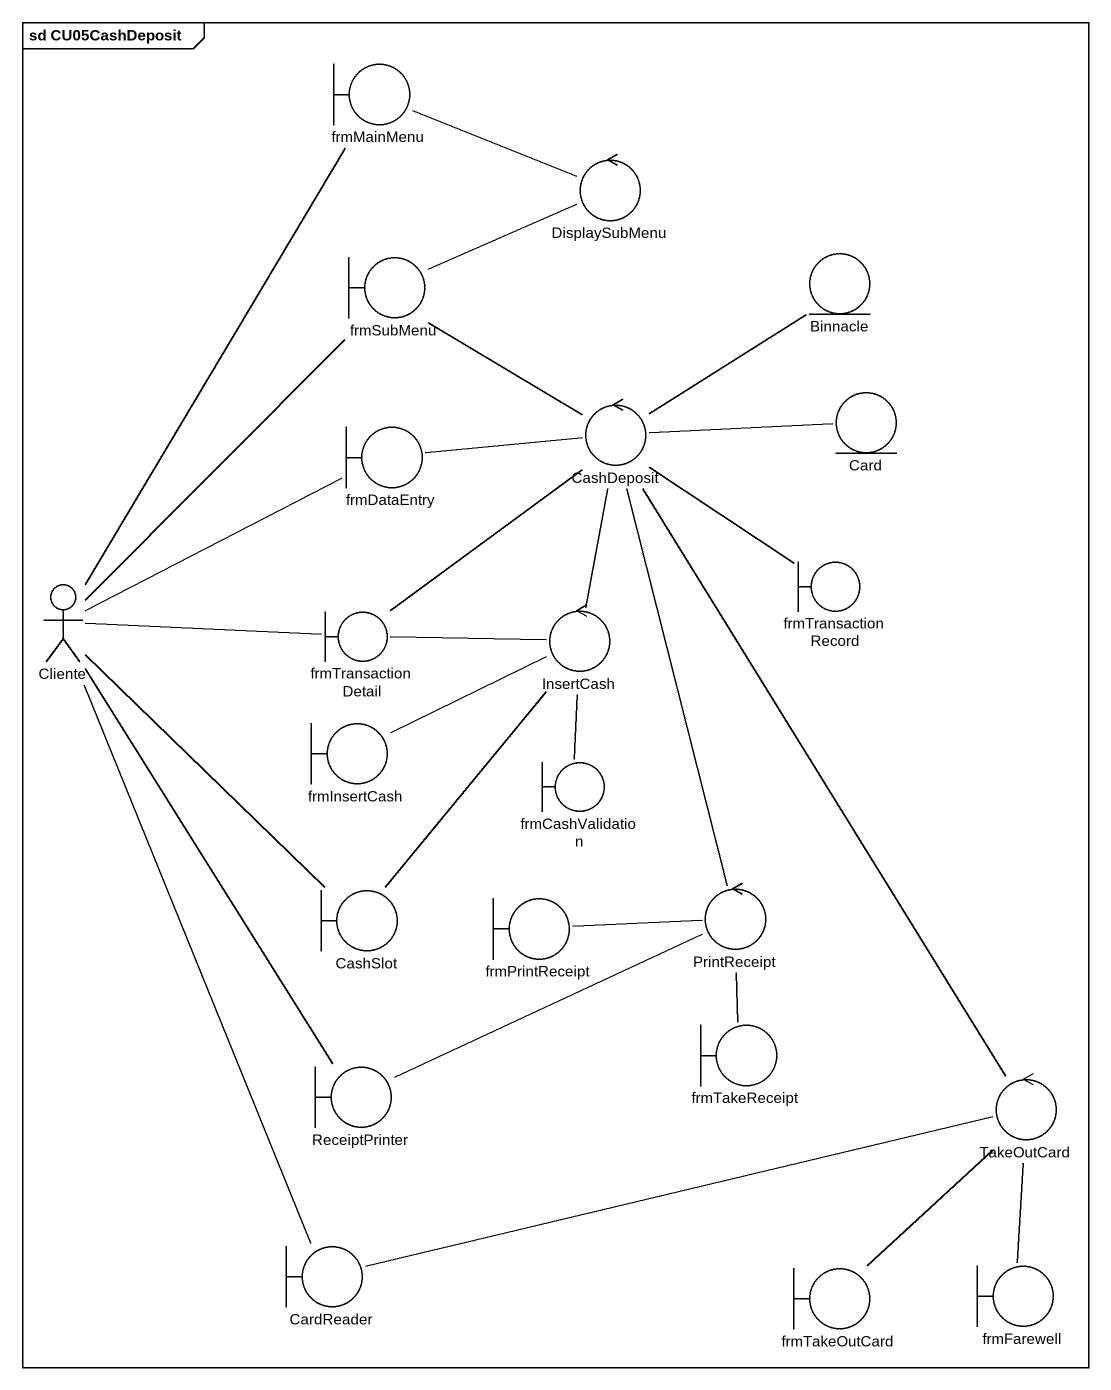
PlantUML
@startuml
mainframe sd CU05CashDeposit
boundary frmMainMenu
control DisplaySubMenu
boundary frmSubMenu
entity Binnacle
boundary frmDataEntry
control CashDeposit
entity "Card" as Card_
boundary frmTransactionRecord
actor Cliente
boundary frmTransactionDetail
control InsertCash
boundary frmInsertCash
boundary frmCashValidation
boundary CashSlot
boundary frmPrintReceipt
control PrintReceipt
boundary frmTakeReceipt
boundary ReceiptPrinter
control TakeOutCard
boundary CardReader
boundary frmTakeOutCard
boundary frmFarewell
frmMainMenu -right- DisplaySubMenu
frmSubMenu -right- DisplaySubMenu
frmSubMenu -- CashDeposit
CashDeposit -up- Binnacle
CashDeposit -left- frmDataEntry
CashDeposit -right- Card_
CashDeposit -- frmTransactionRecord
CashDeposit -- frmTransactionDetail
CashDeposit -- InsertCash
CashDeposit -- PrintReceipt
CashDeposit -- TakeOutCard
Cliente -up- frmMainMenu
Cliente -up- frmSubMenu
Cliente -right- frmDataEntry
Cliente -right- frmTransactionDetail
Cliente -- CashSlot
Cliente -- ReceiptPrinter
Cliente -- CardReader
frmTransactionDetail -right- InsertCash
InsertCash -- frmCashValidation
InsertCash -- CashSlot
frmInsertCash -right- InsertCash
PrintReceipt -left- frmPrintReceipt
PrintReceipt -- frmTakeReceipt
PrintReceipt -left- ReceiptPrinter
TakeOutCard -left- CardReader
TakeOutCard -- frmFarewell
frmTakeOutCard -up- TakeOutCard
@enduml
